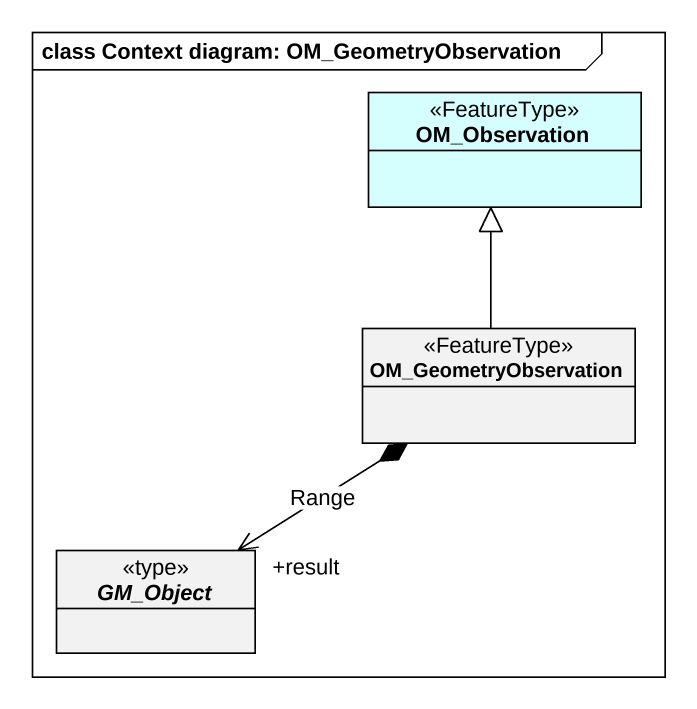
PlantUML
@startuml
mainframe class Context diagram: OM_GeometryObservation
hide circle
hide empty members
class OM_Observation <<FeatureType>> #D5FFFF
class OM_GeometryObservation <<FeatureType>>
abstract class GM_Object <<type>>
OM_GeometryObservation -up-|> OM_Observation
GM_Object "+result" <-up-* OM_GeometryObservation : Range
@enduml
